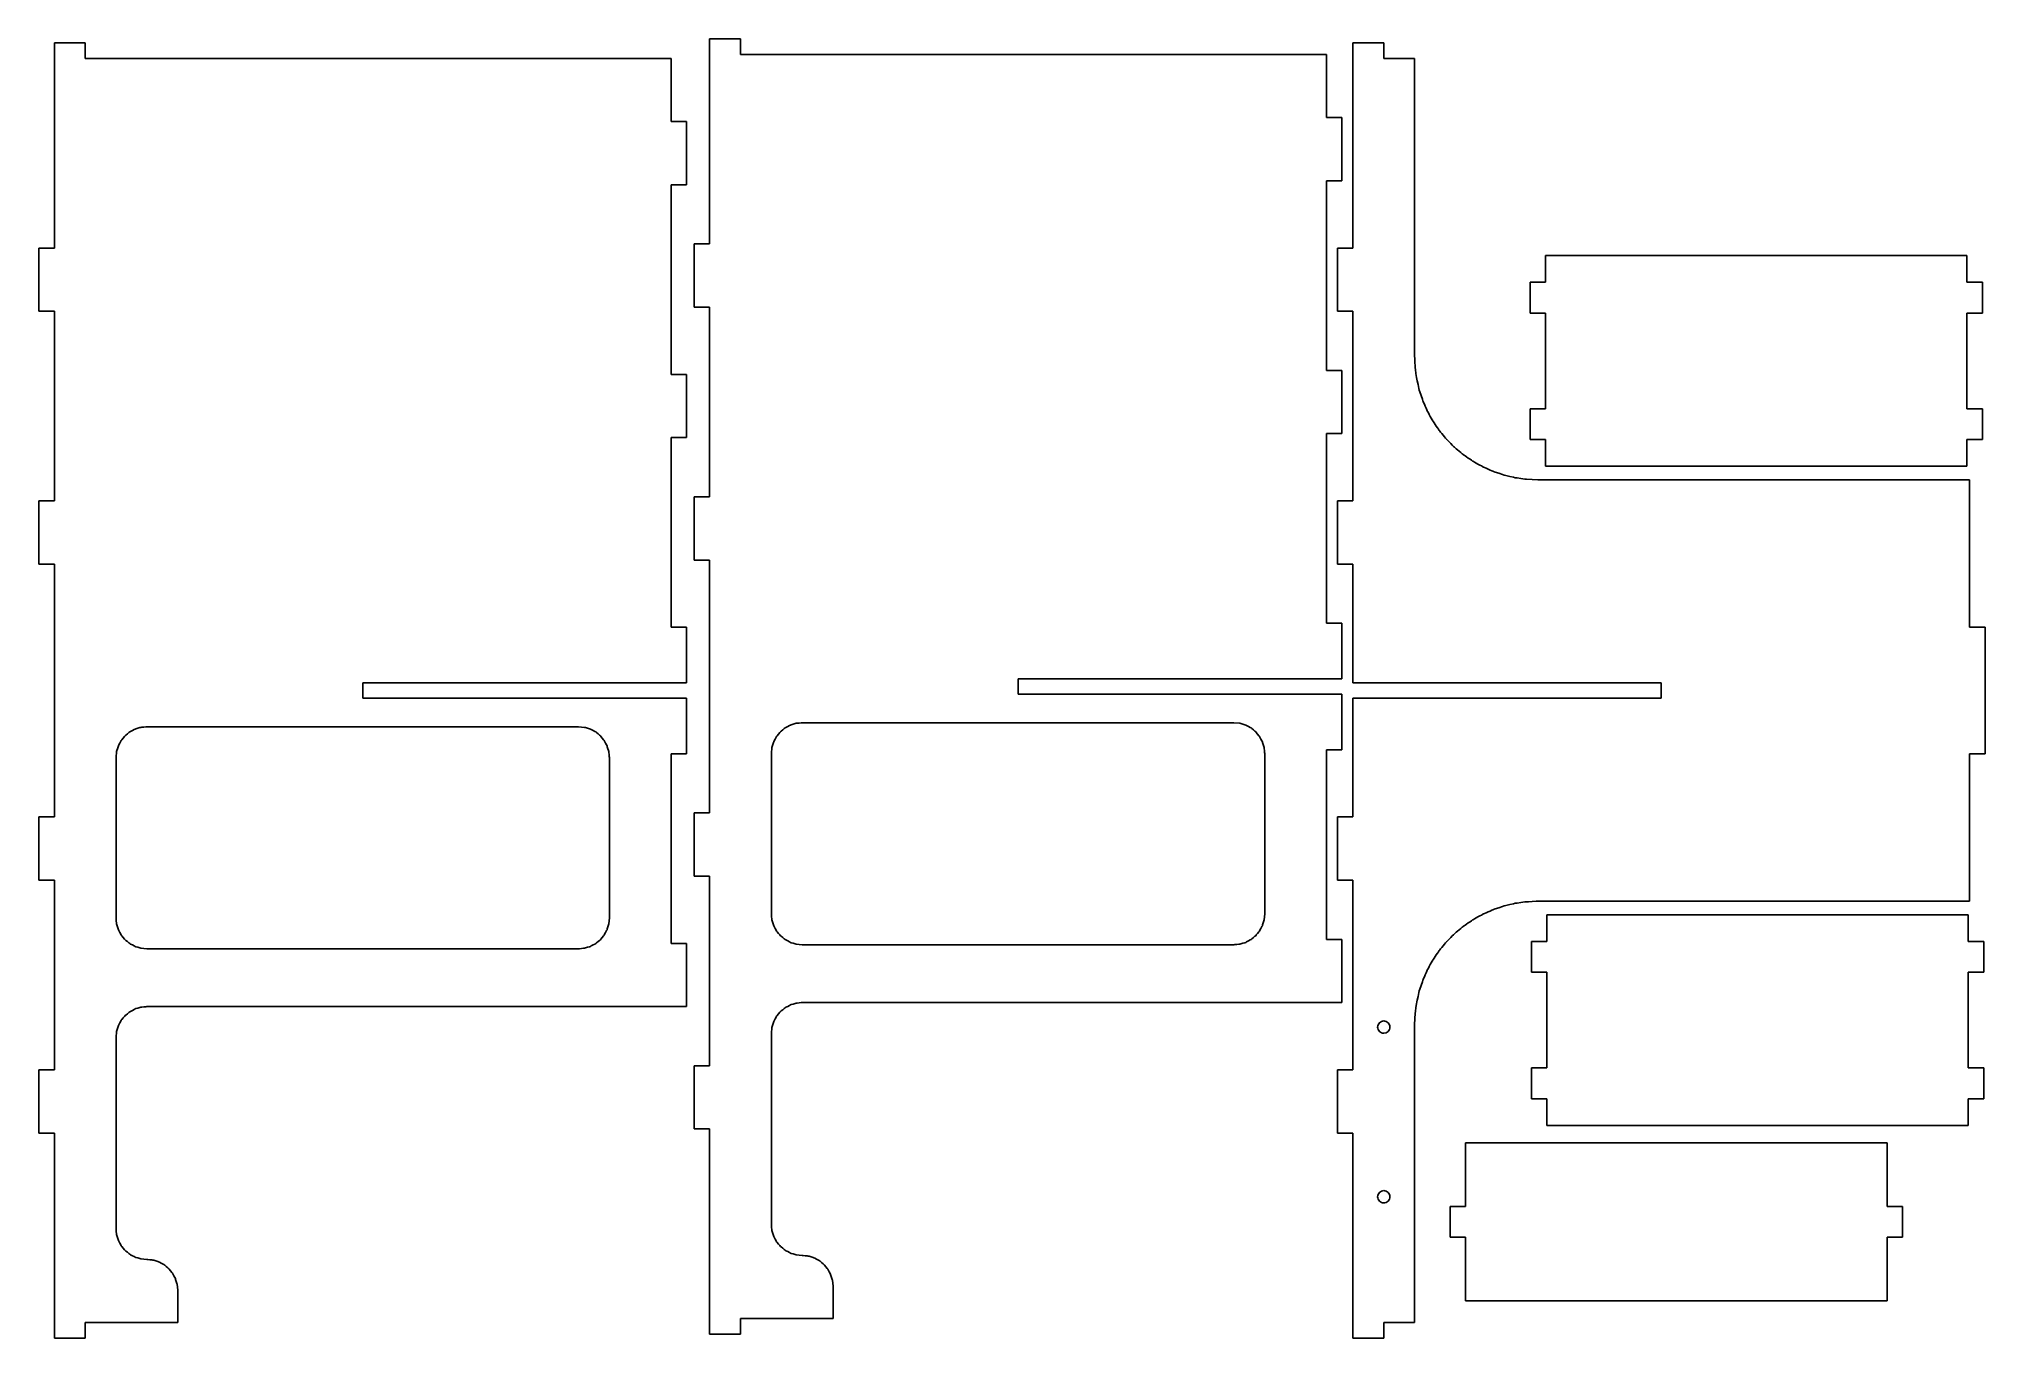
# Model space of a CAD drawing. Header units: centimetres. Extents: x -35.7 to 27.4, y -21.2 to 20.9.
import ezdxf

# ---------------------------------------------------------------- set-up
doc = ezdxf.new("R2010")
doc.units = ezdxf.units.CM
doc.header["$MEASUREMENT"] = 0
doc.layers.add('Capa 1', color=7, linetype='Continuous')

msp = doc.modelspace()

# ---------------------------------------------------------------- linework, layer by layer
at = {"layer": 'Capa 1', "color": 1, "lineweight": 25}
for points in [[(-13.94987, 20.92207), (-13.94987, 20.92207), (-13.94987, 14.27207), (-13.94987, 14.27207)], [(-13.94987, 20.92207), (-13.94987, 20.92207), (-12.94989, 20.92207), (-12.94989, 20.92207)], [(-12.94989, 20.92207), (-12.94989, 20.92207), (-12.94989, 20.42208), (-12.94989, 20.42208)], [(-35.2012, 20.7917), (-35.2012, 20.7917), (-35.2012, 14.14169), (-35.2012, 14.14169)], [(-35.2012, 20.7917), (-35.2012, 20.7917), (-34.20121, 20.7917), (-34.20121, 20.7917)], [(-34.20121, 20.7917), (-34.20121, 20.7917), (-34.20121, 20.2917), (-34.20121, 20.2917)], [(-15.2012, 20.2917), (-15.2012, 20.2917), (-34.20121, 20.2917), (-34.20121, 20.2917)], [(-15.2012, 18.24171), (-15.2012, 18.24171), (-15.2012, 20.2917), (-15.2012, 20.2917)], [(6.05012, 20.42208), (6.05012, 20.42208), (-12.94989, 20.42208), (-12.94989, 20.42208)], [(6.05012, 18.37209), (6.05012, 18.37209), (6.05012, 20.42208), (6.05012, 20.42208)], [(6.91031, 20.79169), (6.91031, 20.79169), (6.91031, 14.14169), (6.91031, 14.14169)], [(6.91031, 20.79169), (6.91031, 20.79169), (7.91029, 20.79169), (7.91029, 20.79169)], [(7.91029, 20.79169), (7.91029, 20.79169), (7.91029, 20.2917), (7.91029, 20.2917)], [(8.91031, 20.2917), (8.91031, 20.2917), (7.91029, 20.2917), (7.91029, 20.2917)], [(8.91031, 10.62502), (8.91031, 10.62502), (8.91031, 20.2917), (8.91031, 20.2917)], [(6.55011, 18.37209), (6.55011, 18.37209), (6.05012, 18.37209), (6.05012, 18.37209)], [(6.55011, 16.3221), (6.55011, 16.3221), (6.55011, 18.37209), (6.55011, 18.37209)], [(-14.70121, 18.24171), (-14.70121, 18.24171), (-15.2012, 18.24171), (-15.2012, 18.24171)], [(-14.70121, 16.19169), (-14.70121, 16.19169), (-14.70121, 18.24171), (-14.70121, 18.24171)], [(-14.70121, 16.19169), (-14.70121, 16.19169), (-15.2012, 16.19169), (-15.2012, 16.19169)], [(-15.2012, 10.04171), (-15.2012, 10.04171), (-15.2012, 16.19169), (-15.2012, 16.19169)], [(6.55011, 16.3221), (6.55011, 16.3221), (6.05012, 16.3221), (6.05012, 16.3221)], [(6.05012, 10.17209), (6.05012, 10.17209), (6.05012, 16.3221), (6.05012, 16.3221)], [(-35.70122, 14.14169), (-35.70122, 14.14169), (-35.70122, 12.0917), (-35.70122, 12.0917)], [(-35.70122, 14.14169), (-35.70122, 14.14169), (-35.2012, 14.14169), (-35.2012, 14.14169)], [(-14.4499, 14.27207), (-14.4499, 14.27207), (-14.4499, 12.22208), (-14.4499, 12.22208)], [(-14.4499, 14.27207), (-14.4499, 14.27207), (-13.94987, 14.27207), (-13.94987, 14.27207)], [(6.41032, 14.14169), (6.41032, 14.14169), (6.41032, 12.09169), (6.41032, 12.09169)], [(6.41032, 14.14169), (6.41032, 14.14169), (6.91031, 14.14169), (6.91031, 14.14169)], [(26.82289, 13.89603), (26.82289, 13.89603), (13.1562, 13.89603), (13.1562, 13.89603)], [(13.1562, 13.89603), (13.1562, 13.89603), (13.1562, 13.02936), (13.1562, 13.02936)], [(26.82289, 13.02936), (26.82289, 13.02936), (26.82289, 13.89603), (26.82289, 13.89603)], [(12.65621, 12.02934), (12.65621, 12.02934), (12.65621, 13.02936), (12.65621, 13.02936)], [(12.65621, 13.02936), (12.65621, 13.02936), (13.1562, 13.02936), (13.1562, 13.02936)], [(27.32288, 13.02936), (27.32288, 13.02936), (26.82289, 13.02936), (26.82289, 13.02936)], [(27.32288, 12.02934), (27.32288, 12.02934), (27.32288, 13.02936), (27.32288, 13.02936)], [(-35.70122, 12.0917), (-35.70122, 12.0917), (-35.2012, 12.0917), (-35.2012, 12.0917)], [(-35.2012, 12.0917), (-35.2012, 12.0917), (-35.2012, 5.94169), (-35.2012, 5.94169)], [(-14.4499, 12.22208), (-14.4499, 12.22208), (-13.94987, 12.22208), (-13.94987, 12.22208)], [(-13.94987, 12.22208), (-13.94987, 12.22208), (-13.94987, 6.07207), (-13.94987, 6.07207)], [(6.41032, 12.09169), (6.41032, 12.09169), (6.91031, 12.09169), (6.91031, 12.09169)], [(6.91031, 12.09169), (6.91031, 12.09169), (6.91031, 5.94168), (6.91031, 5.94168)], [(12.65621, 12.02934), (12.65621, 12.02934), (13.1562, 12.02934), (13.1562, 12.02934)], [(13.1562, 12.02934), (13.1562, 12.02934), (13.1562, 8.92938), (13.1562, 8.92938)], [(27.32288, 12.02934), (27.32288, 12.02934), (26.82289, 12.02934), (26.82289, 12.02934)], [(26.82289, 8.92938), (26.82289, 8.92938), (26.82289, 12.02934), (26.82289, 12.02934)], [(6.55011, 10.17209), (6.55011, 10.17209), (6.05012, 10.17209), (6.05012, 10.17209)], [(6.55011, 8.12209), (6.55011, 8.12209), (6.55011, 10.17209), (6.55011, 10.17209)], [(-14.70121, 10.04171), (-14.70121, 10.04171), (-15.2012, 10.04171), (-15.2012, 10.04171)], [(-14.70121, 7.99172), (-14.70121, 7.99172), (-14.70121, 10.04171), (-14.70121, 10.04171)], [(12.65621, 8.92938), (12.65621, 8.92938), (12.65621, 7.92936), (12.65621, 7.92936)], [(12.65621, 8.92938), (12.65621, 8.92938), (13.1562, 8.92938), (13.1562, 8.92938)], [(27.32288, 8.92938), (27.32288, 8.92938), (26.82289, 8.92938), (26.82289, 8.92938)], [(27.32288, 8.92938), (27.32288, 8.92938), (27.32288, 7.92936), (27.32288, 7.92936)], [(-14.70121, 7.99172), (-14.70121, 7.99172), (-15.2012, 7.99172), (-15.2012, 7.99172)], [(-15.2012, 1.84171), (-15.2012, 1.84171), (-15.2012, 7.99172), (-15.2012, 7.99172)], [(6.55011, 8.12209), (6.55011, 8.12209), (6.05012, 8.12209), (6.05012, 8.12209)], [(6.05012, 1.97208), (6.05012, 1.97208), (6.05012, 8.12209), (6.05012, 8.12209)], [(12.65621, 7.92936), (12.65621, 7.92936), (13.1562, 7.92936), (13.1562, 7.92936)], [(13.1562, 7.92936), (13.1562, 7.92936), (13.1562, 7.06269), (13.1562, 7.06269)], [(27.32288, 7.92936), (27.32288, 7.92936), (26.82289, 7.92936), (26.82289, 7.92936)], [(26.82289, 7.06269), (26.82289, 7.06269), (26.82289, 7.92936), (26.82289, 7.92936)], [(13.1562, 7.06269), (13.1562, 7.06269), (26.82289, 7.06269), (26.82289, 7.06269)], [(26.9103, 6.62505), (26.9103, 6.62505), (12.91032, 6.62505), (12.91032, 6.62505)], [(26.9103, 1.8417), (26.9103, 1.8417), (26.9103, 6.62505), (26.9103, 6.62505)], [(-35.70122, 5.94169), (-35.70122, 5.94169), (-35.70122, 3.8917), (-35.70122, 3.8917)], [(-35.70122, 5.94169), (-35.70122, 5.94169), (-35.2012, 5.94169), (-35.2012, 5.94169)], [(-14.4499, 6.07207), (-14.4499, 6.07207), (-14.4499, 4.02208), (-14.4499, 4.02208)], [(-14.4499, 6.07207), (-14.4499, 6.07207), (-13.94987, 6.07207), (-13.94987, 6.07207)], [(6.41032, 5.94168), (6.41032, 5.94168), (6.41032, 3.89169), (6.41032, 3.89169)], [(6.41032, 5.94168), (6.41032, 5.94168), (6.91031, 5.94168), (6.91031, 5.94168)], [(-35.70122, 3.8917), (-35.70122, 3.8917), (-35.2012, 3.8917), (-35.2012, 3.8917)], [(-35.2012, 3.8917), (-35.2012, 3.8917), (-35.2012, -4.3083), (-35.2012, -4.3083)], [(-14.4499, 4.02208), (-14.4499, 4.02208), (-13.94987, 4.02208), (-13.94987, 4.02208)], [(-13.94987, 4.02208), (-13.94987, 4.02208), (-13.94987, -4.17793), (-13.94987, -4.17793)], [(6.41032, 3.89169), (6.41032, 3.89169), (6.91031, 3.89169), (6.91031, 3.89169)], [(6.91031, 3.89169), (6.91031, 3.89169), (6.91031, 0.04169), (6.91031, 0.04169)], [(6.55011, 1.97208), (6.55011, 1.97208), (6.05012, 1.97208), (6.05012, 1.97208)], [(6.55011, 1.97208), (6.55011, 1.97208), (6.55011, 0.17207), (6.55011, 0.17207)], [(-14.70121, 1.84171), (-14.70121, 1.84171), (-15.2012, 1.84171), (-15.2012, 1.84171)], [(-14.70121, 1.84171), (-14.70121, 1.84171), (-14.70121, 0.04169), (-14.70121, 0.04169)], [(27.4103, 1.8417), (27.4103, 1.8417), (26.9103, 1.8417), (26.9103, 1.8417)], [(27.4103, 1.8417), (27.4103, 1.8417), (27.4103, -2.25832), (27.4103, -2.25832)], [(-14.70121, 0.04169), (-14.70121, 0.04169), (-25.20122, 0.04169), (-25.20122, 0.04169)], [(-25.20122, 0.04169), (-25.20122, 0.04169), (-25.20122, -0.4583), (-25.20122, -0.4583)], [(6.55011, 0.17207), (6.55011, 0.17207), (-3.94989, 0.17207), (-3.94989, 0.17207)], [(-3.94989, 0.17207), (-3.94989, 0.17207), (-3.94989, -0.32792), (-3.94989, -0.32792)], [(16.91032, 0.04169), (16.91032, 0.04169), (6.91031, 0.04169), (6.91031, 0.04169)], [(16.91032, -0.4583), (16.91032, -0.4583), (16.91032, 0.04169), (16.91032, 0.04169)], [(-25.20122, -0.4583), (-25.20122, -0.4583), (-14.70121, -0.4583), (-14.70121, -0.4583)], [(-14.70121, -0.4583), (-14.70121, -0.4583), (-14.70121, -2.25831), (-14.70121, -2.25831)], [(-3.94989, -0.32792), (-3.94989, -0.32792), (6.55011, -0.32792), (6.55011, -0.32792)], [(6.55011, -0.32792), (6.55011, -0.32792), (6.55011, -2.12793), (6.55011, -2.12793)], [(6.91031, -0.4583), (6.91031, -0.4583), (6.91031, -4.30831), (6.91031, -4.30831)], [(6.91031, -0.4583), (6.91031, -0.4583), (16.91032, -0.4583), (16.91032, -0.4583)], [(3.0501, -1.25294), (3.0501, -1.25294), (-10.94989, -1.25294), (-10.94989, -1.25294)], [(-18.20122, -1.38332), (-18.20122, -1.38332), (-32.20121, -1.38332), (-32.20121, -1.38332)], [(-33.20123, -2.3833), (-33.20123, -2.3833), (-33.20123, -7.58331), (-33.20123, -7.58331)], [(-17.20121, -7.58331), (-17.20121, -7.58331), (-17.20121, -2.3833), (-17.20121, -2.3833)], [(-14.70121, -2.25831), (-14.70121, -2.25831), (-15.2012, -2.25831), (-15.2012, -2.25831)], [(-15.2012, -8.40829), (-15.2012, -8.40829), (-15.2012, -2.25831), (-15.2012, -2.25831)], [(-11.94991, -2.25292), (-11.94991, -2.25292), (-11.94991, -7.45294), (-11.94991, -7.45294)], [(4.05012, -7.45294), (4.05012, -7.45294), (4.05012, -2.25292), (4.05012, -2.25292)], [(6.55011, -2.12793), (6.55011, -2.12793), (6.05012, -2.12793), (6.05012, -2.12793)], [(6.05012, -8.27791), (6.05012, -8.27791), (6.05012, -2.12793), (6.05012, -2.12793)], [(27.4103, -2.25832), (27.4103, -2.25832), (26.9103, -2.25832), (26.9103, -2.25832)], [(26.9103, -7.04163), (26.9103, -7.04163), (26.9103, -2.25832), (26.9103, -2.25832)], [(-35.70122, -6.35829), (-35.70122, -6.35829), (-35.70122, -4.3083), (-35.70122, -4.3083)], [(-35.70122, -4.3083), (-35.70122, -4.3083), (-35.2012, -4.3083), (-35.2012, -4.3083)], [(-14.4499, -6.22792), (-14.4499, -6.22792), (-14.4499, -4.17793), (-14.4499, -4.17793)], [(-14.4499, -4.17793), (-14.4499, -4.17793), (-13.94987, -4.17793), (-13.94987, -4.17793)], [(6.41032, -6.3583), (6.41032, -6.3583), (6.41032, -4.30831), (6.41032, -4.30831)], [(6.41032, -4.30831), (6.41032, -4.30831), (6.91031, -4.30831), (6.91031, -4.30831)], [(-14.4499, -6.22792), (-14.4499, -6.22792), (-13.94987, -6.22792), (-13.94987, -6.22792)], [(-13.94987, -6.22792), (-13.94987, -6.22792), (-13.94987, -12.37793), (-13.94987, -12.37793)], [(-35.70122, -6.35829), (-35.70122, -6.35829), (-35.2012, -6.35829), (-35.2012, -6.35829)], [(-35.2012, -6.35829), (-35.2012, -6.35829), (-35.2012, -12.5083), (-35.2012, -12.5083)], [(6.41032, -6.3583), (6.41032, -6.3583), (6.91031, -6.3583), (6.91031, -6.3583)], [(6.91031, -6.3583), (6.91031, -6.3583), (6.91031, -12.50831), (6.91031, -12.50831)], [(26.9103, -7.04163), (26.9103, -7.04163), (12.91032, -7.04163), (12.91032, -7.04163)], [(26.86628, -7.48063), (26.86628, -7.48063), (13.1996, -7.48063), (13.1996, -7.48063)], [(13.1996, -7.48063), (13.1996, -7.48063), (13.1996, -8.3473), (13.1996, -8.3473)], [(26.86628, -8.3473), (26.86628, -8.3473), (26.86628, -7.48063), (26.86628, -7.48063)], [(-32.20121, -8.5833), (-32.20121, -8.5833), (-18.20122, -8.5833), (-18.20122, -8.5833)], [(-14.70121, -8.40829), (-14.70121, -8.40829), (-15.2012, -8.40829), (-15.2012, -8.40829)], [(-14.70121, -8.40829), (-14.70121, -8.40829), (-14.70121, -10.45831), (-14.70121, -10.45831)], [(-10.94989, -8.45292), (-10.94989, -8.45292), (3.0501, -8.45292), (3.0501, -8.45292)], [(6.55011, -8.27791), (6.55011, -8.27791), (6.05012, -8.27791), (6.05012, -8.27791)], [(6.55011, -8.27791), (6.55011, -8.27791), (6.55011, -10.32794), (6.55011, -10.32794)], [(12.69961, -9.34732), (12.69961, -9.34732), (12.69961, -8.3473), (12.69961, -8.3473)], [(12.69961, -8.3473), (12.69961, -8.3473), (13.1996, -8.3473), (13.1996, -8.3473)], [(27.36627, -8.3473), (27.36627, -8.3473), (26.86628, -8.3473), (26.86628, -8.3473)], [(27.36627, -9.34732), (27.36627, -9.34732), (27.36627, -8.3473), (27.36627, -8.3473)], [(12.69961, -9.34732), (12.69961, -9.34732), (13.1996, -9.34732), (13.1996, -9.34732)], [(13.1996, -9.34732), (13.1996, -9.34732), (13.1996, -12.44728), (13.1996, -12.44728)], [(27.36627, -9.34732), (27.36627, -9.34732), (26.86628, -9.34732), (26.86628, -9.34732)], [(26.86628, -12.44728), (26.86628, -12.44728), (26.86628, -9.34732), (26.86628, -9.34732)], [(-14.70121, -10.45831), (-14.70121, -10.45831), (-32.20121, -10.45831), (-32.20121, -10.45831)], [(6.55011, -10.32794), (6.55011, -10.32794), (-10.94989, -10.32794), (-10.94989, -10.32794)], [(-11.94991, -11.32792), (-11.94991, -11.32792), (-11.94991, -17.52792), (-11.94991, -17.52792)], [(8.91031, -11.04164), (8.91031, -11.04164), (8.91031, -20.70831), (8.91031, -20.70831)], [(-33.20123, -11.4583), (-33.20123, -11.4583), (-33.20123, -17.6583), (-33.20123, -17.6583)], [(-35.70122, -14.5583), (-35.70122, -14.5583), (-35.70122, -12.5083), (-35.70122, -12.5083)], [(-35.70122, -12.5083), (-35.70122, -12.5083), (-35.2012, -12.5083), (-35.2012, -12.5083)], [(-14.4499, -14.42792), (-14.4499, -14.42792), (-14.4499, -12.37793), (-14.4499, -12.37793)], [(-14.4499, -12.37793), (-14.4499, -12.37793), (-13.94987, -12.37793), (-13.94987, -12.37793)], [(6.41032, -14.5583), (6.41032, -14.5583), (6.41032, -12.50831), (6.41032, -12.50831)], [(6.41032, -12.50831), (6.41032, -12.50831), (6.91031, -12.50831), (6.91031, -12.50831)], [(12.69961, -12.44728), (12.69961, -12.44728), (12.69961, -13.4473), (12.69961, -13.4473)], [(12.69961, -12.44728), (12.69961, -12.44728), (13.1996, -12.44728), (13.1996, -12.44728)], [(27.36627, -12.44728), (27.36627, -12.44728), (26.86628, -12.44728), (26.86628, -12.44728)], [(27.36627, -12.44728), (27.36627, -12.44728), (27.36627, -13.4473), (27.36627, -13.4473)], [(12.69961, -13.4473), (12.69961, -13.4473), (13.1996, -13.4473), (13.1996, -13.4473)], [(13.1996, -13.4473), (13.1996, -13.4473), (13.1996, -14.31397), (13.1996, -14.31397)], [(27.36627, -13.4473), (27.36627, -13.4473), (26.86628, -13.4473), (26.86628, -13.4473)], [(26.86628, -14.31397), (26.86628, -14.31397), (26.86628, -13.4473), (26.86628, -13.4473)], [(-14.4499, -14.42792), (-14.4499, -14.42792), (-13.94987, -14.42792), (-13.94987, -14.42792)], [(-13.94987, -14.42792), (-13.94987, -14.42792), (-13.94987, -21.07792), (-13.94987, -21.07792)], [(13.1996, -14.31397), (13.1996, -14.31397), (26.86628, -14.31397), (26.86628, -14.31397)], [(-35.70122, -14.5583), (-35.70122, -14.5583), (-35.2012, -14.5583), (-35.2012, -14.5583)], [(-35.2012, -14.5583), (-35.2012, -14.5583), (-35.2012, -21.2083), (-35.2012, -21.2083)], [(6.41032, -14.5583), (6.41032, -14.5583), (6.91031, -14.5583), (6.91031, -14.5583)], [(6.91031, -14.5583), (6.91031, -14.5583), (6.91031, -21.20831), (6.91031, -21.20831)], [(24.2299, -14.87807), (24.2299, -14.87807), (10.56322, -14.87807), (10.56322, -14.87807)], [(10.56322, -14.87807), (10.56322, -14.87807), (10.56322, -16.94059), (10.56322, -16.94059)], [(24.2299, -16.94059), (24.2299, -16.94059), (24.2299, -14.87807), (24.2299, -14.87807)], [(10.06323, -16.94059), (10.06323, -16.94059), (10.06323, -17.94057), (10.06323, -17.94057)], [(10.06323, -16.94059), (10.06323, -16.94059), (10.56322, -16.94059), (10.56322, -16.94059)], [(24.72989, -16.94059), (24.72989, -16.94059), (24.2299, -16.94059), (24.2299, -16.94059)], [(24.72989, -16.94059), (24.72989, -16.94059), (24.72989, -17.94057), (24.72989, -17.94057)], [(10.06323, -17.94057), (10.06323, -17.94057), (10.56322, -17.94057), (10.56322, -17.94057)], [(10.56322, -17.94057), (10.56322, -17.94057), (10.56322, -20.00309), (10.56322, -20.00309)], [(24.72989, -17.94057), (24.72989, -17.94057), (24.2299, -17.94057), (24.2299, -17.94057)], [(24.2299, -20.00309), (24.2299, -20.00309), (24.2299, -17.94057), (24.2299, -17.94057)], [(-9.9499, -19.52792), (-9.9499, -19.52792), (-9.9499, -20.57793), (-9.9499, -20.57793)], [(-31.20123, -19.6583), (-31.20123, -19.6583), (-31.20123, -20.70831), (-31.20123, -20.70831)], [(10.56322, -20.00309), (10.56322, -20.00309), (24.2299, -20.00309), (24.2299, -20.00309)], [(-34.20121, -21.2083), (-34.20121, -21.2083), (-34.20121, -20.70831), (-34.20121, -20.70831)], [(-34.20121, -20.70831), (-34.20121, -20.70831), (-31.20123, -20.70831), (-31.20123, -20.70831)], [(-12.94989, -21.07792), (-12.94989, -21.07792), (-12.94989, -20.57793), (-12.94989, -20.57793)], [(-12.94989, -20.57793), (-12.94989, -20.57793), (-9.9499, -20.57793), (-9.9499, -20.57793)], [(7.91029, -20.70831), (7.91029, -20.70831), (8.91031, -20.70831), (8.91031, -20.70831)], [(7.91029, -21.20831), (7.91029, -21.20831), (7.91029, -20.70831), (7.91029, -20.70831)], [(-34.20121, -21.2083), (-34.20121, -21.2083), (-35.2012, -21.2083), (-35.2012, -21.2083)], [(-12.94989, -21.07792), (-12.94989, -21.07792), (-13.94987, -21.07792), (-13.94987, -21.07792)], [(7.91029, -21.20831), (7.91029, -21.20831), (6.91031, -21.20831), (6.91031, -21.20831)]]:
    msp.add_open_spline(points, degree=3, dxfattribs=at)
for points, knots in [([(12.91032, 6.62505), (12.91032, 6.62505), (12.54124, 6.64209), (12.54124, 6.64209), (12.54124, 6.64209), (12.54124, 6.64209), (12.17531, 6.69314), (12.17531, 6.69314), (12.17531, 6.69314), (12.17531, 6.69314), (11.81565, 6.77773), (11.81565, 6.77773), (11.81565, 6.77773), (11.81565, 6.77773), (11.46534, 6.89514), (11.46534, 6.89514), (11.46534, 6.89514), (11.46534, 6.89514), (11.12734, 7.04436), (11.12734, 7.04436), (11.12734, 7.04436), (11.12734, 7.04436), (10.80459, 7.22417), (10.80459, 7.22417), (10.80459, 7.22417), (10.80459, 7.22417), (10.49975, 7.43295), (10.49975, 7.43295), (10.49975, 7.43295), (10.49975, 7.43295), (10.21552, 7.66899), (10.21552, 7.66899), (10.21552, 7.66899), (10.21552, 7.66899), (9.95429, 7.93026), (9.95429, 7.93026), (9.95429, 7.93026), (9.95429, 7.93026), (9.71824, 8.21449), (9.71824, 8.21449), (9.71824, 8.21449), (9.71824, 8.21449), (9.50943, 8.51929), (9.50943, 8.51929), (9.50943, 8.51929), (9.50943, 8.51929), (9.32966, 8.84208), (9.32966, 8.84208), (9.32966, 8.84208), (9.32966, 8.84208), (9.18043, 9.18008), (9.18043, 9.18008), (9.18043, 9.18008), (9.18043, 9.18008), (9.06299, 9.53039), (9.06299, 9.53039), (9.06299, 9.53039), (9.06299, 9.53039), (8.9784, 9.89004), (8.9784, 9.89004), (8.9784, 9.89004), (8.9784, 9.89004), (8.92739, 10.25594), (8.92739, 10.25594), (8.92739, 10.25594), (8.92739, 10.25594), (8.91031, 10.62502), (8.91031, 10.62502)], [0, 0, 0, 0, 0.05555556, 0.05555556, 0.05555556, 0.05555557, 0.11111111, 0.11111111, 0.11111111, 0.11111112, 0.16666667, 0.16666667, 0.16666667, 0.16666668, 0.22222222, 0.22222222, 0.22222222, 0.22222223, 0.27777778, 0.27777778, 0.27777778, 0.27777779, 0.33333333, 0.33333333, 0.33333333, 0.33333334, 0.38888889, 0.38888889, 0.38888889, 0.3888889, 0.44444444, 0.44444444, 0.44444444, 0.44444445, 0.5, 0.5, 0.5, 0.50000001, 0.55555556, 0.55555556, 0.55555556, 0.55555557, 0.61111111, 0.61111111, 0.61111111, 0.61111112, 0.66666667, 0.66666667, 0.66666667, 0.66666668, 0.72222222, 0.72222222, 0.72222222, 0.72222223, 0.77777778, 0.77777778, 0.77777778, 0.77777779, 0.83333333, 0.83333333, 0.83333333, 0.83333334, 0.88888889, 0.88888889, 0.88888889, 0.8888889, 1, 1, 1, 1]), ([(-11.94991, -2.25292), (-11.94991, -2.25292), (-11.93068, -2.05784), (-11.93068, -2.05784), (-11.93068, -2.05784), (-11.93068, -2.05784), (-11.87378, -1.87023), (-11.87378, -1.87023), (-11.87378, -1.87023), (-11.87378, -1.87023), (-11.78135, -1.69733), (-11.78135, -1.69733), (-11.78135, -1.69733), (-11.78135, -1.69733), (-11.657, -1.54582), (-11.657, -1.54582), (-11.657, -1.54582), (-11.657, -1.54582), (-11.50548, -1.42146), (-11.50548, -1.42146), (-11.50548, -1.42146), (-11.50548, -1.42146), (-11.33258, -1.32903), (-11.33258, -1.32903), (-11.33258, -1.32903), (-11.33258, -1.32903), (-11.14497, -1.27213), (-11.14497, -1.27213), (-11.14497, -1.27213), (-11.14497, -1.27213), (-10.94989, -1.25294), (-10.94989, -1.25294)], [0, 0, 0, 0, 0.11111111, 0.11111111, 0.11111111, 0.11111112, 0.22222222, 0.22222222, 0.22222222, 0.22222223, 0.33333333, 0.33333333, 0.33333333, 0.33333334, 0.44444444, 0.44444444, 0.44444444, 0.44444445, 0.55555556, 0.55555556, 0.55555556, 0.55555557, 0.66666667, 0.66666667, 0.66666667, 0.66666668, 0.77777778, 0.77777778, 0.77777778, 0.77777779, 1, 1, 1, 1]), ([(3.0501, -1.25294), (3.0501, -1.25294), (3.24518, -1.27213), (3.24518, -1.27213), (3.24518, -1.27213), (3.24518, -1.27213), (3.43279, -1.32903), (3.43279, -1.32903), (3.43279, -1.32903), (3.43279, -1.32903), (3.60569, -1.42146), (3.60569, -1.42146), (3.60569, -1.42146), (3.60569, -1.42146), (3.75721, -1.54582), (3.75721, -1.54582), (3.75721, -1.54582), (3.75721, -1.54582), (3.8816, -1.69733), (3.8816, -1.69733), (3.8816, -1.69733), (3.8816, -1.69733), (3.97399, -1.87023), (3.97399, -1.87023), (3.97399, -1.87023), (3.97399, -1.87023), (4.03089, -2.05784), (4.03089, -2.05784), (4.03089, -2.05784), (4.03089, -2.05784), (4.05012, -2.25292), (4.05012, -2.25292)], [0, 0, 0, 0, 0.11111111, 0.11111111, 0.11111111, 0.11111112, 0.22222222, 0.22222222, 0.22222222, 0.22222223, 0.33333333, 0.33333333, 0.33333333, 0.33333334, 0.44444444, 0.44444444, 0.44444444, 0.44444445, 0.55555556, 0.55555556, 0.55555556, 0.55555557, 0.66666667, 0.66666667, 0.66666667, 0.66666668, 0.77777778, 0.77777778, 0.77777778, 0.77777779, 1, 1, 1, 1]), ([(-33.20123, -2.3833), (-33.20123, -2.3833), (-33.182, -2.18821), (-33.182, -2.18821), (-33.182, -2.18821), (-33.182, -2.18821), (-33.1251, -2.00061), (-33.1251, -2.00061), (-33.1251, -2.00061), (-33.1251, -2.00061), (-33.03267, -1.82775), (-33.03267, -1.82775), (-33.03267, -1.82775), (-33.03267, -1.82775), (-32.90832, -1.67619), (-32.90832, -1.67619), (-32.90832, -1.67619), (-32.90832, -1.67619), (-32.7568, -1.55184), (-32.7568, -1.55184), (-32.7568, -1.55184), (-32.7568, -1.55184), (-32.5839, -1.45941), (-32.5839, -1.45941), (-32.5839, -1.45941), (-32.5839, -1.45941), (-32.3963, -1.40251), (-32.3963, -1.40251), (-32.3963, -1.40251), (-32.3963, -1.40251), (-32.20121, -1.38332), (-32.20121, -1.38332)], [0, 0, 0, 0, 0.11111111, 0.11111111, 0.11111111, 0.11111112, 0.22222222, 0.22222222, 0.22222222, 0.22222223, 0.33333333, 0.33333333, 0.33333333, 0.33333334, 0.44444444, 0.44444444, 0.44444444, 0.44444445, 0.55555556, 0.55555556, 0.55555556, 0.55555557, 0.66666667, 0.66666667, 0.66666667, 0.66666668, 0.77777778, 0.77777778, 0.77777778, 0.77777779, 1, 1, 1, 1]), ([(-18.20122, -1.38332), (-18.20122, -1.38332), (-18.00614, -1.40251), (-18.00614, -1.40251), (-18.00614, -1.40251), (-18.00614, -1.40251), (-17.81853, -1.45941), (-17.81853, -1.45941), (-17.81853, -1.45941), (-17.81853, -1.45941), (-17.64563, -1.55184), (-17.64563, -1.55184), (-17.64563, -1.55184), (-17.64563, -1.55184), (-17.49412, -1.67619), (-17.49412, -1.67619), (-17.49412, -1.67619), (-17.49412, -1.67619), (-17.36973, -1.82775), (-17.36973, -1.82775), (-17.36973, -1.82775), (-17.36973, -1.82775), (-17.27733, -2.00061), (-17.27733, -2.00061), (-17.27733, -2.00061), (-17.27733, -2.00061), (-17.22043, -2.18821), (-17.22043, -2.18821), (-17.22043, -2.18821), (-17.22043, -2.18821), (-17.20121, -2.3833), (-17.20121, -2.3833)], [0, 0, 0, 0, 0.11111111, 0.11111111, 0.11111111, 0.11111112, 0.22222222, 0.22222222, 0.22222222, 0.22222223, 0.33333333, 0.33333333, 0.33333333, 0.33333334, 0.44444444, 0.44444444, 0.44444444, 0.44444445, 0.55555556, 0.55555556, 0.55555556, 0.55555557, 0.66666667, 0.66666667, 0.66666667, 0.66666668, 0.77777778, 0.77777778, 0.77777778, 0.77777779, 1, 1, 1, 1]), ([(-10.94989, -8.45292), (-10.94989, -8.45292), (-11.14497, -8.4337), (-11.14497, -8.4337), (-11.14497, -8.4337), (-11.14497, -8.4337), (-11.33258, -8.37679), (-11.33258, -8.37679), (-11.33258, -8.37679), (-11.33258, -8.37679), (-11.50548, -8.2844), (-11.50548, -8.2844), (-11.50548, -8.2844), (-11.50548, -8.2844), (-11.657, -8.16005), (-11.657, -8.16005), (-11.657, -8.16005), (-11.657, -8.16005), (-11.78135, -8.00849), (-11.78135, -8.00849), (-11.78135, -8.00849), (-11.78135, -8.00849), (-11.87378, -7.8356), (-11.87378, -7.8356), (-11.87378, -7.8356), (-11.87378, -7.8356), (-11.93068, -7.64802), (-11.93068, -7.64802), (-11.93068, -7.64802), (-11.93068, -7.64802), (-11.94991, -7.45294), (-11.94991, -7.45294)], [0, 0, 0, 0, 0.11111111, 0.11111111, 0.11111111, 0.11111112, 0.22222222, 0.22222222, 0.22222222, 0.22222223, 0.33333333, 0.33333333, 0.33333333, 0.33333334, 0.44444444, 0.44444444, 0.44444444, 0.44444445, 0.55555556, 0.55555556, 0.55555556, 0.55555557, 0.66666667, 0.66666667, 0.66666667, 0.66666668, 0.77777778, 0.77777778, 0.77777778, 0.77777779, 1, 1, 1, 1]), ([(4.05012, -7.45294), (4.05012, -7.45294), (4.03089, -7.64802), (4.03089, -7.64802), (4.03089, -7.64802), (4.03089, -7.64802), (3.97399, -7.8356), (3.97399, -7.8356), (3.97399, -7.8356), (3.97399, -7.8356), (3.8816, -8.00849), (3.8816, -8.00849), (3.8816, -8.00849), (3.8816, -8.00849), (3.75721, -8.16005), (3.75721, -8.16005), (3.75721, -8.16005), (3.75721, -8.16005), (3.60569, -8.2844), (3.60569, -8.2844), (3.60569, -8.2844), (3.60569, -8.2844), (3.43279, -8.37679), (3.43279, -8.37679), (3.43279, -8.37679), (3.43279, -8.37679), (3.24518, -8.4337), (3.24518, -8.4337), (3.24518, -8.4337), (3.24518, -8.4337), (3.0501, -8.45292), (3.0501, -8.45292)], [0, 0, 0, 0, 0.11111111, 0.11111111, 0.11111111, 0.11111112, 0.22222222, 0.22222222, 0.22222222, 0.22222223, 0.33333333, 0.33333333, 0.33333333, 0.33333334, 0.44444444, 0.44444444, 0.44444444, 0.44444445, 0.55555556, 0.55555556, 0.55555556, 0.55555557, 0.66666667, 0.66666667, 0.66666667, 0.66666668, 0.77777778, 0.77777778, 0.77777778, 0.77777779, 1, 1, 1, 1]), ([(8.91031, -11.04164), (8.91031, -11.04164), (8.92739, -10.67256), (8.92739, -10.67256), (8.92739, -10.67256), (8.92739, -10.67256), (8.9784, -10.30663), (8.9784, -10.30663), (8.9784, -10.30663), (8.9784, -10.30663), (9.06299, -9.94697), (9.06299, -9.94697), (9.06299, -9.94697), (9.06299, -9.94697), (9.18043, -9.59666), (9.18043, -9.59666), (9.18043, -9.59666), (9.18043, -9.59666), (9.32966, -9.25866), (9.32966, -9.25866), (9.32966, -9.25866), (9.32966, -9.25866), (9.50943, -8.93591), (9.50943, -8.93591), (9.50943, -8.93591), (9.50943, -8.93591), (9.71824, -8.63111), (9.71824, -8.63111), (9.71824, -8.63111), (9.71824, -8.63111), (9.95429, -8.34684), (9.95429, -8.34684), (9.95429, -8.34684), (9.95429, -8.34684), (10.21552, -8.08561), (10.21552, -8.08561), (10.21552, -8.08561), (10.21552, -8.08561), (10.49975, -7.84956), (10.49975, -7.84956), (10.49975, -7.84956), (10.49975, -7.84956), (10.80459, -7.64075), (10.80459, -7.64075), (10.80459, -7.64075), (10.80459, -7.64075), (11.12734, -7.46098), (11.12734, -7.46098), (11.12734, -7.46098), (11.12734, -7.46098), (11.46534, -7.31175), (11.46534, -7.31175), (11.46534, -7.31175), (11.46534, -7.31175), (11.81565, -7.19431), (11.81565, -7.19431), (11.81565, -7.19431), (11.81565, -7.19431), (12.17531, -7.10975), (12.17531, -7.10975), (12.17531, -7.10975), (12.17531, -7.10975), (12.54124, -7.05871), (12.54124, -7.05871), (12.54124, -7.05871), (12.54124, -7.05871), (12.91032, -7.04163), (12.91032, -7.04163)], [0, 0, 0, 0, 0.05555556, 0.05555556, 0.05555556, 0.05555557, 0.11111111, 0.11111111, 0.11111111, 0.11111112, 0.16666667, 0.16666667, 0.16666667, 0.16666668, 0.22222222, 0.22222222, 0.22222222, 0.22222223, 0.27777778, 0.27777778, 0.27777778, 0.27777779, 0.33333333, 0.33333333, 0.33333333, 0.33333334, 0.38888889, 0.38888889, 0.38888889, 0.3888889, 0.44444444, 0.44444444, 0.44444444, 0.44444445, 0.5, 0.5, 0.5, 0.50000001, 0.55555556, 0.55555556, 0.55555556, 0.55555557, 0.61111111, 0.61111111, 0.61111111, 0.61111112, 0.66666667, 0.66666667, 0.66666667, 0.66666668, 0.72222222, 0.72222222, 0.72222222, 0.72222223, 0.77777778, 0.77777778, 0.77777778, 0.77777779, 0.83333333, 0.83333333, 0.83333333, 0.83333334, 0.88888889, 0.88888889, 0.88888889, 0.8888889, 1, 1, 1, 1]), ([(-32.20121, -8.5833), (-32.20121, -8.5833), (-32.3963, -8.56407), (-32.3963, -8.56407), (-32.3963, -8.56407), (-32.3963, -8.56407), (-32.5839, -8.50717), (-32.5839, -8.50717), (-32.5839, -8.50717), (-32.5839, -8.50717), (-32.7568, -8.41478), (-32.7568, -8.41478), (-32.7568, -8.41478), (-32.7568, -8.41478), (-32.90832, -8.29042), (-32.90832, -8.29042), (-32.90832, -8.29042), (-32.90832, -8.29042), (-33.03267, -8.13887), (-33.03267, -8.13887), (-33.03267, -8.13887), (-33.03267, -8.13887), (-33.1251, -7.96597), (-33.1251, -7.96597), (-33.1251, -7.96597), (-33.1251, -7.96597), (-33.182, -7.7784), (-33.182, -7.7784), (-33.182, -7.7784), (-33.182, -7.7784), (-33.20123, -7.58331), (-33.20123, -7.58331)], [0, 0, 0, 0, 0.11111111, 0.11111111, 0.11111111, 0.11111112, 0.22222222, 0.22222222, 0.22222222, 0.22222223, 0.33333333, 0.33333333, 0.33333333, 0.33333334, 0.44444444, 0.44444444, 0.44444444, 0.44444445, 0.55555556, 0.55555556, 0.55555556, 0.55555557, 0.66666667, 0.66666667, 0.66666667, 0.66666668, 0.77777778, 0.77777778, 0.77777778, 0.77777779, 1, 1, 1, 1]), ([(-17.20121, -7.58331), (-17.20121, -7.58331), (-17.22043, -7.7784), (-17.22043, -7.7784), (-17.22043, -7.7784), (-17.22043, -7.7784), (-17.27733, -7.96597), (-17.27733, -7.96597), (-17.27733, -7.96597), (-17.27733, -7.96597), (-17.36973, -8.13887), (-17.36973, -8.13887), (-17.36973, -8.13887), (-17.36973, -8.13887), (-17.49412, -8.29042), (-17.49412, -8.29042), (-17.49412, -8.29042), (-17.49412, -8.29042), (-17.64563, -8.41478), (-17.64563, -8.41478), (-17.64563, -8.41478), (-17.64563, -8.41478), (-17.81853, -8.50717), (-17.81853, -8.50717), (-17.81853, -8.50717), (-17.81853, -8.50717), (-18.00614, -8.56407), (-18.00614, -8.56407), (-18.00614, -8.56407), (-18.00614, -8.56407), (-18.20122, -8.5833), (-18.20122, -8.5833)], [0, 0, 0, 0, 0.11111111, 0.11111111, 0.11111111, 0.11111112, 0.22222222, 0.22222222, 0.22222222, 0.22222223, 0.33333333, 0.33333333, 0.33333333, 0.33333334, 0.44444444, 0.44444444, 0.44444444, 0.44444445, 0.55555556, 0.55555556, 0.55555556, 0.55555557, 0.66666667, 0.66666667, 0.66666667, 0.66666668, 0.77777778, 0.77777778, 0.77777778, 0.77777779, 1, 1, 1, 1]), ([(-33.20123, -11.4583), (-33.20123, -11.4583), (-33.182, -11.26321), (-33.182, -11.26321), (-33.182, -11.26321), (-33.182, -11.26321), (-33.1251, -11.0756), (-33.1251, -11.0756), (-33.1251, -11.0756), (-33.1251, -11.0756), (-33.03267, -10.90274), (-33.03267, -10.90274), (-33.03267, -10.90274), (-33.03267, -10.90274), (-32.90832, -10.75119), (-32.90832, -10.75119), (-32.90832, -10.75119), (-32.90832, -10.75119), (-32.7568, -10.62683), (-32.7568, -10.62683), (-32.7568, -10.62683), (-32.7568, -10.62683), (-32.5839, -10.53441), (-32.5839, -10.53441), (-32.5839, -10.53441), (-32.5839, -10.53441), (-32.3963, -10.4775), (-32.3963, -10.4775), (-32.3963, -10.4775), (-32.3963, -10.4775), (-32.20121, -10.45831), (-32.20121, -10.45831)], [0, 0, 0, 0, 0.11111111, 0.11111111, 0.11111111, 0.11111112, 0.22222222, 0.22222222, 0.22222222, 0.22222223, 0.33333333, 0.33333333, 0.33333333, 0.33333334, 0.44444444, 0.44444444, 0.44444444, 0.44444445, 0.55555556, 0.55555556, 0.55555556, 0.55555557, 0.66666667, 0.66666667, 0.66666667, 0.66666668, 0.77777778, 0.77777778, 0.77777778, 0.77777779, 1, 1, 1, 1]), ([(-11.94991, -11.32792), (-11.94991, -11.32792), (-11.93068, -11.13283), (-11.93068, -11.13283), (-11.93068, -11.13283), (-11.93068, -11.13283), (-11.87378, -10.94523), (-11.87378, -10.94523), (-11.87378, -10.94523), (-11.87378, -10.94523), (-11.78135, -10.77237), (-11.78135, -10.77237), (-11.78135, -10.77237), (-11.78135, -10.77237), (-11.657, -10.62081), (-11.657, -10.62081), (-11.657, -10.62081), (-11.657, -10.62081), (-11.50548, -10.49646), (-11.50548, -10.49646), (-11.50548, -10.49646), (-11.50548, -10.49646), (-11.33258, -10.40403), (-11.33258, -10.40403), (-11.33258, -10.40403), (-11.33258, -10.40403), (-11.14497, -10.34713), (-11.14497, -10.34713), (-11.14497, -10.34713), (-11.14497, -10.34713), (-10.94989, -10.32794), (-10.94989, -10.32794)], [0, 0, 0, 0, 0.11111111, 0.11111111, 0.11111111, 0.11111112, 0.22222222, 0.22222222, 0.22222222, 0.22222223, 0.33333333, 0.33333333, 0.33333333, 0.33333334, 0.44444444, 0.44444444, 0.44444444, 0.44444445, 0.55555556, 0.55555556, 0.55555556, 0.55555557, 0.66666667, 0.66666667, 0.66666667, 0.66666668, 0.77777778, 0.77777778, 0.77777778, 0.77777779, 1, 1, 1, 1]), ([(7.91029, -11.32495), (7.91029, -11.32495), (7.98685, -11.30975), (7.98685, -11.30975), (7.98685, -11.30975), (7.98685, -11.30975), (8.05172, -11.26639), (8.05172, -11.26639), (8.05172, -11.26639), (8.05172, -11.26639), (8.09508, -11.20152), (8.09508, -11.20152), (8.09508, -11.20152), (8.09508, -11.20152), (8.11032, -11.12496), (8.11032, -11.12496), (8.11032, -11.12496), (8.11032, -11.12496), (8.09508, -11.04845), (8.09508, -11.04845), (8.09508, -11.04845), (8.09508, -11.04845), (8.05172, -10.98354), (8.05172, -10.98354), (8.05172, -10.98354), (8.05172, -10.98354), (7.98685, -10.94018), (7.98685, -10.94018), (7.98685, -10.94018), (7.98685, -10.94018), (7.91029, -10.92497), (7.91029, -10.92497), (7.91029, -10.92497), (7.91029, -10.92497), (7.83378, -10.94018), (7.83378, -10.94018), (7.83378, -10.94018), (7.83378, -10.94018), (7.7689, -10.98354), (7.7689, -10.98354), (7.7689, -10.98354), (7.7689, -10.98354), (7.72554, -11.04845), (7.72554, -11.04845), (7.72554, -11.04845), (7.72554, -11.04845), (7.7103, -11.12496), (7.7103, -11.12496), (7.7103, -11.12496), (7.7103, -11.12496), (7.72554, -11.20152), (7.72554, -11.20152), (7.72554, -11.20152), (7.72554, -11.20152), (7.7689, -11.26639), (7.7689, -11.26639), (7.7689, -11.26639), (7.7689, -11.26639), (7.83378, -11.30975), (7.83378, -11.30975), (7.83378, -11.30975), (7.83378, -11.30975), (7.91029, -11.32495), (7.91029, -11.32495)], [0, 0, 0, 0, 0.05882353, 0.05882353, 0.05882353, 0.05882354, 0.11764706, 0.11764706, 0.11764706, 0.11764707, 0.17647059, 0.17647059, 0.17647059, 0.1764706, 0.23529412, 0.23529412, 0.23529412, 0.23529413, 0.29411765, 0.29411765, 0.29411765, 0.29411766, 0.35294118, 0.35294118, 0.35294118, 0.35294119, 0.41176471, 0.41176471, 0.41176471, 0.41176472, 0.47058824, 0.47058824, 0.47058824, 0.47058825, 0.52941176, 0.52941176, 0.52941176, 0.52941177, 0.58823529, 0.58823529, 0.58823529, 0.5882353, 0.64705882, 0.64705882, 0.64705882, 0.64705883, 0.70588235, 0.70588235, 0.70588235, 0.70588236, 0.76470588, 0.76470588, 0.76470588, 0.76470589, 0.82352941, 0.82352941, 0.82352941, 0.82352942, 0.88235294, 0.88235294, 0.88235294, 0.88235295, 1, 1, 1, 1]), ([(7.91029, -16.42496), (7.91029, -16.42496), (7.83378, -16.4402), (7.83378, -16.4402), (7.83378, -16.4402), (7.83378, -16.4402), (7.7689, -16.48355), (7.7689, -16.48355), (7.7689, -16.48355), (7.7689, -16.48355), (7.72554, -16.54843), (7.72554, -16.54843), (7.72554, -16.54843), (7.72554, -16.54843), (7.7103, -16.62498), (7.7103, -16.62498), (7.7103, -16.62498), (7.7103, -16.62498), (7.72554, -16.7015), (7.72554, -16.7015), (7.72554, -16.7015), (7.72554, -16.7015), (7.7689, -16.76637), (7.7689, -16.76637), (7.7689, -16.76637), (7.7689, -16.76637), (7.83378, -16.80973), (7.83378, -16.80973), (7.83378, -16.80973), (7.83378, -16.80973), (7.91029, -16.82497), (7.91029, -16.82497), (7.91029, -16.82497), (7.91029, -16.82497), (7.98685, -16.80973), (7.98685, -16.80973), (7.98685, -16.80973), (7.98685, -16.80973), (8.05172, -16.76637), (8.05172, -16.76637), (8.05172, -16.76637), (8.05172, -16.76637), (8.09508, -16.7015), (8.09508, -16.7015), (8.09508, -16.7015), (8.09508, -16.7015), (8.11032, -16.62498), (8.11032, -16.62498), (8.11032, -16.62498), (8.11032, -16.62498), (8.09508, -16.54843), (8.09508, -16.54843), (8.09508, -16.54843), (8.09508, -16.54843), (8.05172, -16.48355), (8.05172, -16.48355), (8.05172, -16.48355), (8.05172, -16.48355), (7.98685, -16.4402), (7.98685, -16.4402), (7.98685, -16.4402), (7.98685, -16.4402), (7.91029, -16.42496), (7.91029, -16.42496)], [0, 0, 0, 0, 0.05882353, 0.05882353, 0.05882353, 0.05882354, 0.11764706, 0.11764706, 0.11764706, 0.11764707, 0.17647059, 0.17647059, 0.17647059, 0.1764706, 0.23529412, 0.23529412, 0.23529412, 0.23529413, 0.29411765, 0.29411765, 0.29411765, 0.29411766, 0.35294118, 0.35294118, 0.35294118, 0.35294119, 0.41176471, 0.41176471, 0.41176471, 0.41176472, 0.47058824, 0.47058824, 0.47058824, 0.47058825, 0.52941176, 0.52941176, 0.52941176, 0.52941177, 0.58823529, 0.58823529, 0.58823529, 0.5882353, 0.64705882, 0.64705882, 0.64705882, 0.64705883, 0.70588235, 0.70588235, 0.70588235, 0.70588236, 0.76470588, 0.76470588, 0.76470588, 0.76470589, 0.82352941, 0.82352941, 0.82352941, 0.82352942, 0.88235294, 0.88235294, 0.88235294, 0.88235295, 1, 1, 1, 1]), ([(-32.20121, -18.65831), (-32.20121, -18.65831), (-32.3963, -18.63909), (-32.3963, -18.63909), (-32.3963, -18.63909), (-32.3963, -18.63909), (-32.5839, -18.58218), (-32.5839, -18.58218), (-32.5839, -18.58218), (-32.5839, -18.58218), (-32.7568, -18.48976), (-32.7568, -18.48976), (-32.7568, -18.48976), (-32.7568, -18.48976), (-32.90832, -18.3654), (-32.90832, -18.3654), (-32.90832, -18.3654), (-32.90832, -18.3654), (-33.03267, -18.21388), (-33.03267, -18.21388), (-33.03267, -18.21388), (-33.03267, -18.21388), (-33.1251, -18.04099), (-33.1251, -18.04099), (-33.1251, -18.04099), (-33.1251, -18.04099), (-33.182, -17.85338), (-33.182, -17.85338), (-33.182, -17.85338), (-33.182, -17.85338), (-33.20123, -17.6583), (-33.20123, -17.6583)], [0, 0, 0, 0, 0.11111111, 0.11111111, 0.11111111, 0.11111112, 0.22222222, 0.22222222, 0.22222222, 0.22222223, 0.33333333, 0.33333333, 0.33333333, 0.33333334, 0.44444444, 0.44444444, 0.44444444, 0.44444445, 0.55555556, 0.55555556, 0.55555556, 0.55555557, 0.66666667, 0.66666667, 0.66666667, 0.66666668, 0.77777778, 0.77777778, 0.77777778, 0.77777779, 1, 1, 1, 1]), ([(-10.94989, -18.52794), (-10.94989, -18.52794), (-11.14497, -18.50871), (-11.14497, -18.50871), (-11.14497, -18.50871), (-11.14497, -18.50871), (-11.33258, -18.45181), (-11.33258, -18.45181), (-11.33258, -18.45181), (-11.33258, -18.45181), (-11.50548, -18.35938), (-11.50548, -18.35938), (-11.50548, -18.35938), (-11.50548, -18.35938), (-11.657, -18.23503), (-11.657, -18.23503), (-11.657, -18.23503), (-11.657, -18.23503), (-11.78135, -18.08351), (-11.78135, -18.08351), (-11.78135, -18.08351), (-11.78135, -18.08351), (-11.87378, -17.91061), (-11.87378, -17.91061), (-11.87378, -17.91061), (-11.87378, -17.91061), (-11.93068, -17.72301), (-11.93068, -17.72301), (-11.93068, -17.72301), (-11.93068, -17.72301), (-11.94991, -17.52792), (-11.94991, -17.52792)], [0, 0, 0, 0, 0.11111111, 0.11111111, 0.11111111, 0.11111112, 0.22222222, 0.22222222, 0.22222222, 0.22222223, 0.33333333, 0.33333333, 0.33333333, 0.33333334, 0.44444444, 0.44444444, 0.44444444, 0.44444445, 0.55555556, 0.55555556, 0.55555556, 0.55555557, 0.66666667, 0.66666667, 0.66666667, 0.66666668, 0.77777778, 0.77777778, 0.77777778, 0.77777779, 1, 1, 1, 1]), ([(-31.20123, -19.6583), (-31.20123, -19.6583), (-31.22042, -19.46321), (-31.22042, -19.46321), (-31.22042, -19.46321), (-31.22042, -19.46321), (-31.27732, -19.2756), (-31.27732, -19.2756), (-31.27732, -19.2756), (-31.27732, -19.2756), (-31.36975, -19.10274), (-31.36975, -19.10274), (-31.36975, -19.10274), (-31.36975, -19.10274), (-31.4941, -18.95119), (-31.4941, -18.95119), (-31.4941, -18.95119), (-31.4941, -18.95119), (-31.64566, -18.82684), (-31.64566, -18.82684), (-31.64566, -18.82684), (-31.64566, -18.82684), (-31.81852, -18.73441), (-31.81852, -18.73441), (-31.81852, -18.73441), (-31.81852, -18.73441), (-32.00612, -18.67751), (-32.00612, -18.67751), (-32.00612, -18.67751), (-32.00612, -18.67751), (-32.20121, -18.65831), (-32.20121, -18.65831)], [0, 0, 0, 0, 0.11111111, 0.11111111, 0.11111111, 0.11111112, 0.22222222, 0.22222222, 0.22222222, 0.22222223, 0.33333333, 0.33333333, 0.33333333, 0.33333334, 0.44444444, 0.44444444, 0.44444444, 0.44444445, 0.55555556, 0.55555556, 0.55555556, 0.55555557, 0.66666667, 0.66666667, 0.66666667, 0.66666668, 0.77777778, 0.77777778, 0.77777778, 0.77777779, 1, 1, 1, 1]), ([(-9.9499, -19.52792), (-9.9499, -19.52792), (-9.96909, -19.33284), (-9.96909, -19.33284), (-9.96909, -19.33284), (-9.96909, -19.33284), (-10.026, -19.14523), (-10.026, -19.14523), (-10.026, -19.14523), (-10.026, -19.14523), (-10.11843, -18.97237), (-10.11843, -18.97237), (-10.11843, -18.97237), (-10.11843, -18.97237), (-10.24278, -18.82081), (-10.24278, -18.82081), (-10.24278, -18.82081), (-10.24278, -18.82081), (-10.39433, -18.69646), (-10.39433, -18.69646), (-10.39433, -18.69646), (-10.39433, -18.69646), (-10.56719, -18.60403), (-10.56719, -18.60403), (-10.56719, -18.60403), (-10.56719, -18.60403), (-10.7548, -18.54713), (-10.7548, -18.54713), (-10.7548, -18.54713), (-10.7548, -18.54713), (-10.94989, -18.52794), (-10.94989, -18.52794)], [0, 0, 0, 0, 0.11111111, 0.11111111, 0.11111111, 0.11111112, 0.22222222, 0.22222222, 0.22222222, 0.22222223, 0.33333333, 0.33333333, 0.33333333, 0.33333334, 0.44444444, 0.44444444, 0.44444444, 0.44444445, 0.55555556, 0.55555556, 0.55555556, 0.55555557, 0.66666667, 0.66666667, 0.66666667, 0.66666668, 0.77777778, 0.77777778, 0.77777778, 0.77777779, 1, 1, 1, 1])]:
    msp.add_open_spline(points, degree=3, knots=knots, dxfattribs=at)

doc.saveas('drawing.dxf')
